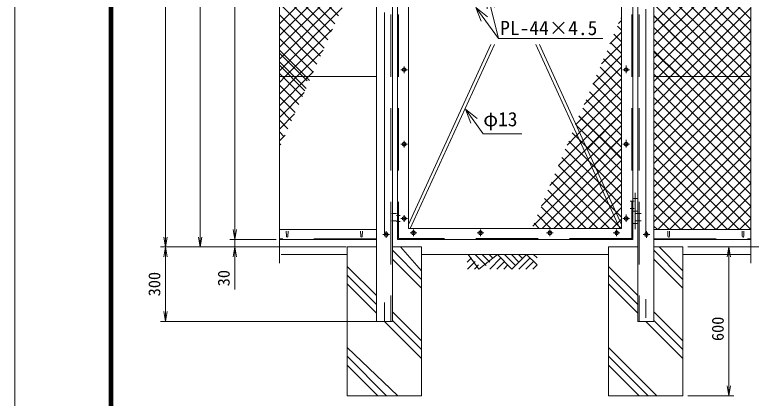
# Model space of a CAD drawing. Units: millimetres, scale not verified. Extents: x -5936 to 5936, y -4198 to 4198.
# Drawn here: x -5936 to -2963, y -1696 to -150 of the extents above; entities that cross this region are included whole.
import ezdxf
from ezdxf.enums import TextEntityAlignment as Align

# ---------------------------------------------------------------- set-up
doc = ezdxf.new("R2010")
doc.units = ezdxf.units.MM
doc.header["$LTSCALE"] = 30
doc.linetypes.add('USER2', pattern=[12.6, 8.4, -4.2])
doc.linetypes.add('USER3', pattern=[50.5, 30, -9, 2.5, -9])
for name, color, linetype, lineweight in [('0-1_27', 3, 'Continuous', 9), ('0-2_D-STR1', 1, 'Continuous', 9), ('0-3_D-STR-TXT', 7, 'Continuous', 9), ('0-5_D-STR4', 7, 'Continuous', 9), ('0-6_0', 7, 'Continuous', 9), ('0-7_22', 7, 'Continuous', 9), ('0-8_D-STR-DIM', 7, 'Continuous', 9), ('0-B_D-DCR-HCH', 7, 'Continuous', 9), ('0-C_1', 7, 'Continuous', 9), ('0-E_D-STR2', 7, 'Continuous', 9), ('0-F_D-TTL', 7, 'Continuous', 9)]:
    doc.layers.add(name, color=color, linetype=linetype, lineweight=lineweight)
doc.styles.add('ＭＳ ゴシック', font='')
doc.styles.get('ＭＳ ゴシック').set_extended_font_data('MS Gothic')

# ---------------------------------------------------------------- blocks, each defined once
blk = doc.blocks.new('G66')
at = {"layer": '0-7_22'}
for p, q in [((59839.3, 85697.5), (60263.6, 86121.8)), ((59839.3, 84849), (61112.1, 86121.8)), ((60687.9, 85697.5), (62036, 84349.4)), ((61112.1, 86121.8), (62884.6, 84349.4)), ((62111.4, 86121.8), (61611.8, 85622.2)), ((62959.9, 86121.8), (62036, 85197.9)), ((63808.4, 86121.8), (62460.3, 84773.6)), ((64657, 86121.8), (62884.6, 84349.4)), ((64232.7, 85697.6), (65580.8, 84349.4)), ((64657, 86121.8), (66879.4, 84349.4)), ((65656.2, 86121.8), (65156.6, 85622.2)), ((66504.8, 86121.8), (65580.9, 85197.9)), ((67353.3, 86121.8), (66005.1, 84773.7)), ((68201.8, 86121.8), (66879.4, 84349.4)), ((68301.7, 85173.4), (67777.5, 85697.5)), ((59839.3, 84849), (60339, 84349.4)), ((60263.6, 85273.3), (61187.5, 84349.4)), ((63384.2, 84849), (63883.8, 84349.4)), ((63808.5, 85273.3), (64732.3, 84349.4)), ((67428.6, 84349.4), (66929, 84849)), ((68277.2, 84349.4), (67353.3, 85273.3))]:
    blk.add_line(p, q, dxfattribs=at)
blk = doc.blocks.new('_OPEN')
at = {"layer": '0-6_0'}
blk.add_line((-30, 5), (0, 0), dxfattribs=at)
blk.add_lwpolyline([(-30, -5), (0, 0), (-30, 0)], dxfattribs=at)
blk = doc.blocks.new('G67')
at = {"layer": '0-C_1'}
for q in [(57817.4, 102563.8), (57061, 102019.7), (58579.9, 100706)]:
    blk.add_line((56424, 103703.2), q, dxfattribs=at)
blk = doc.blocks.new('G68')
at = {"layer": '0-C_1'}
for q in [(59710.6, 114873.8), (58958.7, 114323.6), (61042.4, 112264.8)]:
    blk.add_line((58308, 116001.8), q, dxfattribs=at)
blk = doc.blocks.new('G69')
at = {"layer": '0-C_1'}
for q in [(59679.9, 115822.1), (60584.3, 116046.5), (61042.4, 112264.8)]:
    blk.add_line((59713.5, 117621.8), q, dxfattribs=at)

msp = doc.modelspace()

# ---------------------------------------------------------------- linework, layer by layer
at = {"layer": '0-1_27'}
for p, q in [((-3421.44, -891.2), (-3441.44, -891.2)), ((-3421.44, -941.2), (-3441.44, -941.2)), ((-3421.44, -991.2), (-3441.44, -991.2))]:
    msp.add_line(p, q, dxfattribs=at)
at = {"layer": '0-1_27', "linetype": 'USER3'}
msp.add_line((-3431.44, -868.37), (-3431.44, -1014.81), dxfattribs=at)
at = {"layer": '0-2_D-STR1', "linetype": 'USER3'}
for p, q in [((-4443.94, 1375.11), (-4443.94, -1443.44)), ((-3388.94, 1388.33), (-3388.94, -1443.44)), ((-3468.44, -384.63), (-3468.44, -354.5)), ((-4377.87, -371.2), (-4350.99, -371.2)), ((-4364.44, -384.63), (-4364.44, -357.75)), ((-3455, -371.2), (-3481.89, -371.2)), ((-4377.87, -671.2), (-4350.99, -671.2)), ((-4364.44, -684.63), (-4364.44, -657.75)), ((-3455, -671.2), (-3481.89, -671.2)), ((-3468.44, -684.63), (-3468.44, -654.5)), ((-4377.87, -971.2), (-4350.99, -971.2)), ((-4364.44, -984.63), (-4364.44, -957.75)), ((-3455, -971.2), (-3481.89, -971.2)), ((-3468.44, -984.63), (-3468.44, -954.5)), ((-4423, -1036.2), (-4449.89, -1036.2)), ((-4436.44, -1022.77), (-4436.44, -1049.65)), ((-4313, -1029.2), (-4339.89, -1029.2)), ((-4326.44, -1015.77), (-4326.44, -1042.65)), ((-4069.87, -1029.2), (-4042.99, -1029.2)), ((-4056.44, -1015.77), (-4056.44, -1042.65)), ((-3789.87, -1029.2), (-3762.99, -1029.2)), ((-3776.44, -1015.77), (-3776.44, -1042.65)), ((-3519.87, -1029.2), (-3492.99, -1029.2)), ((-3506.44, -1015.77), (-3506.44, -1042.65)), ((-3399.87, -1036.2), (-3372.99, -1036.2)), ((-3386.44, -1022.77), (-3386.44, -1049.65))]:
    msp.add_line(p, q, dxfattribs=at)
at = {"layer": '0-2_D-STR1'}
for p, q in [((-4476.44, 1364.01), (-4476.44, -1386.2)), ((-4411.44, 1363.79), (-4411.44, -1386.2)), ((-4391.44, 1363.51), (-4391.44, -1056.2)), ((-4346.44, 1363.51), (-4346.44, -1011.2)), ((-3486.44, 1363.51), (-3486.44, -1011.2)), ((-3441.44, 1363.51), (-3441.44, -1056.2)), ((-3421.44, 1363.79), (-3421.44, -1386.2)), ((-3356.44, 1364.01), (-3356.44, -1386.2)), ((-4867.92, -116.21), (-4867.92, -1151.88)), ((-2964.95, -116.21), (-2964.95, -1151.88)), ((-4014.37, -269.66), (-4346.44, -995.57)), ((-4000.07, -269.66), (-4339.29, -1011.2)), ((-3493.58, -1011.2), (-3832.8, -269.66)), ((-3486.44, -995.57), (-3818.51, -269.66)), ((-4476.44, -399.2), (-4867.92, -399.2)), ((-3356.44, -399.2), (-2964.95, -399.2)), ((-3436.2, -901.2), (-3452.22, -901.2)), ((-4413.96, -951.2), (-4394.79, -951.2)), ((-3435.71, -931.2), (-3452.22, -931.2)), ((-3407.94, -951.2), (-3429.88, -951.2)), ((-4395.15, -959.2), (-4380.37, -959.2)), ((-4414.02, -981.2), (-4394.79, -981.2)), ((-4395.15, -983.2), (-4380.37, -983.2)), ((-3407.45, -981.2), (-3428.9, -981.2)), ((-4476.44, -1016.2), (-4867.92, -1016.2)), ((-4840.19, -1022.7), (-4839.44, -1043.2)), ((-4832.69, -1022.7), (-4833.44, -1043.2)), ((-4540.19, -1022.7), (-4539.44, -1043.2)), ((-4532.69, -1022.7), (-4533.44, -1043.2)), ((-3486.44, -1011.2), (-4346.44, -1011.2)), ((-3356.44, -1016.2), (-2964.95, -1016.2)), ((-3300.19, -1022.7), (-3299.44, -1043.2)), ((-3292.69, -1022.7), (-3293.44, -1043.2)), ((-3000.19, -1022.7), (-2999.44, -1043.2)), ((-2992.69, -1022.7), (-2993.44, -1043.2)), ((-4476.44, -1056.2), (-4867.92, -1056.2)), ((-3441.44, -1056.2), (-4391.44, -1056.2)), ((-3356.44, -1056.2), (-2964.95, -1056.2)), ((-4411.44, -1386.2), (-4476.44, -1386.2)), ((-3421.44, -1386.2), (-3356.44, -1386.2))]:
    msp.add_line(p, q, dxfattribs=at)
at = {"layer": '0-2_D-STR1', "linetype": 'USER2'}
for p, q in [((-4417.44, 1363.79), (-4417.44, -1386.2)), ((-4387.44, 1363.79), (-4387.44, -1052.2)), ((-3445.44, 1363.79), (-3445.44, -1052.2)), ((-3415.44, 1363.79), (-3415.44, -1386.2)), ((-4476.44, -1053.2), (-4867.92, -1053.2)), ((-3445.44, -1052.2), (-4387.44, -1052.2)), ((-3356.44, -1053.2), (-2964.95, -1053.2))]:
    msp.add_line(p, q, dxfattribs=at)
at = {"layer": '0-2_D-STR1'}
for points in [[(-4364.44, -363.36), (-4357.65, -367.28), (-4357.65, -375.12), (-4364.44, -379.04), (-4371.23, -375.12), (-4371.23, -367.28)], [(-3468.44, -363.36), (-3475.23, -367.28), (-3475.23, -375.12), (-3468.44, -379.04), (-3461.65, -375.12), (-3461.65, -367.28)], [(-4364.44, -663.36), (-4357.65, -667.28), (-4357.65, -675.12), (-4364.44, -679.04), (-4371.23, -675.12), (-4371.23, -667.28)], [(-3468.44, -663.36), (-3475.23, -667.28), (-3475.23, -675.12), (-3468.44, -679.04), (-3461.65, -675.12), (-3461.65, -667.28)], [(-4364.44, -963.36), (-4357.65, -967.28), (-4357.65, -975.12), (-4364.44, -979.04), (-4371.23, -975.12), (-4371.23, -967.28)], [(-3468.44, -963.36), (-3475.23, -967.28), (-3475.23, -975.12), (-3468.44, -979.04), (-3461.65, -975.12), (-3461.65, -967.28)], [(-4444.28, -1036.2), (-4440.36, -1042.99), (-4432.52, -1042.99), (-4428.6, -1036.2), (-4432.52, -1029.41), (-4440.36, -1029.41)], [(-4334.28, -1029.2), (-4330.36, -1035.99), (-4322.52, -1035.99), (-4318.6, -1029.2), (-4322.52, -1022.41), (-4330.36, -1022.41)], [(-4048.6, -1029.2), (-4052.52, -1035.99), (-4060.36, -1035.99), (-4064.28, -1029.2), (-4060.36, -1022.41), (-4052.52, -1022.41)], [(-3768.6, -1029.2), (-3772.52, -1035.99), (-3780.36, -1035.99), (-3784.28, -1029.2), (-3780.36, -1022.41), (-3772.52, -1022.41)], [(-3498.6, -1029.2), (-3502.52, -1035.99), (-3510.36, -1035.99), (-3514.28, -1029.2), (-3510.36, -1022.41), (-3502.52, -1022.41)], [(-3378.6, -1036.2), (-3382.52, -1042.99), (-3390.36, -1042.99), (-3394.28, -1036.2), (-3390.36, -1029.41), (-3382.52, -1029.41)]]:
    msp.add_lwpolyline(points, close=True, dxfattribs=at)
for centre in [(-4364.44, -371.2), (-3468.44, -371.2), (-4364.44, -671.2), (-3468.44, -671.2), (-4364.44, -971.2), (-3468.44, -971.2), (-4436.44, -1036.2), (-4326.44, -1029.2), (-4056.44, -1029.2), (-3776.44, -1029.2), (-3506.44, -1029.2), (-3386.44, -1036.2)]:
    msp.add_circle(centre, 6.8, dxfattribs=at)
for centre in [(-4836.44, -1043.2), (-4536.44, -1043.2), (-3296.44, -1043.2), (-2996.44, -1043.2)]:
    msp.add_arc(centre, 3, 180, 0, dxfattribs=at)
at = {"layer": '0-3_D-STR-TXT'}
for p, q in [((-3983.81, -244.77), (-3561.78, -244.77)), ((-4044.68, -630.06), (-3889.8, -630.06))]:
    msp.add_line(p, q, dxfattribs=at)
at = {"layer": '0-5_D-STR4'}
for p, q in [((-4593.94, -1086.2), (-4593.94, -1686.2)), ((-4593.94, -1086.2), (-4476.44, -1086.2)), ((-4411.44, -1086.2), (-4293.94, -1086.2)), ((-4293.94, -1086.2), (-4293.94, -1686.2)), ((-3538.94, -1086.2), (-3538.94, -1686.2)), ((-3421.44, -1086.2), (-3538.94, -1086.2)), ((-3238.94, -1086.2), (-3356.44, -1086.2)), ((-3238.94, -1086.2), (-3238.94, -1686.2)), ((-4593.94, -1116.2), (-4860.25, -1116.2)), ((-3538.94, -1116.2), (-4293.94, -1116.2)), ((-3238.94, -1116.2), (-2964.95, -1116.2)), ((-4593.94, -1686.2), (-4293.94, -1686.2)), ((-3238.94, -1686.2), (-3538.94, -1686.2))]:
    msp.add_line(p, q, dxfattribs=at)
at = {"layer": '0-8_D-STR-DIM'}
for p, q in [((-5327.21, 1323.51), (-5327.21, -1046.2)), ((-5187.21, -1046.2), (-5187.21, 873.8)), ((-5047.21, -1016.2), (-5047.21, 873.8)), ((-5047.21, -1016.2), (-5047.21, -976.2)), ((-4880.25, -1056.2), (-5067.21, -1056.2)), ((-4880.25, -1056.2), (-5067.21, -1056.2)), ((-5047.21, -1056.2), (-5047.21, -1086.2)), ((-4598.77, -1086.2), (-5347.21, -1086.2)), ((-4598.77, -1086.2), (-5347.21, -1086.2)), ((-4598.77, -1086.2), (-5207.21, -1086.2)), ((-4598.77, -1086.2), (-5067.21, -1086.2)), ((-3218.94, -1086.2), (-3033.11, -1086.2)), ((-3218.94, -1086.2), (-2529.36, -1086.2)), ((-5327.21, -1346.2), (-5327.21, -1126.2)), ((-5047.21, -1126.2), (-5047.21, -1257.84)), ((-3053.11, -1126.2), (-3053.11, -1646.2)), ((-4473.77, -1386.2), (-5347.21, -1386.2)), ((-3218.94, -1686.2), (-3033.11, -1686.2))]:
    msp.add_line(p, q, dxfattribs=at)
at = {"layer": '0-B_D-DCR-HCH'}
for p, q in [((-4293.94, -1217.11), (-4411.44, -1099.61)), ((-4293.94, -1181.75), (-4379.49, -1086.2)), ((-3238.94, -1217.11), (-3356.44, -1099.61)), ((-3238.94, -1181.75), (-3334.49, -1086.2)), ((-4293.94, -1252.46), (-4411.44, -1134.96)), ((-3238.94, -1252.46), (-3356.44, -1134.96)), ((-4476.44, -1282.1), (-4593.94, -1164.6)), ((-3421.44, -1282.1), (-3538.94, -1164.6)), ((-4476.44, -1317.45), (-4593.94, -1199.95)), ((-3421.44, -1317.45), (-3538.94, -1199.95)), ((-4476.44, -1352.81), (-4593.94, -1235.31)), ((-3421.44, -1352.81), (-3538.94, -1235.31)), ((-4293.94, -1464.6), (-4411.44, -1347.1)), ((-3238.94, -1464.6), (-3356.44, -1347.1)), ((-4293.94, -1535.31), (-4443.04, -1386.2)), ((-4293.94, -1499.95), (-4411.44, -1382.45)), ((-3238.94, -1535.31), (-3388.04, -1386.2)), ((-3238.94, -1499.95), (-3356.44, -1382.45)), ((-4389.5, -1686.2), (-4593.94, -1491.76)), ((-3344.5, -1686.2), (-3538.94, -1491.76)), ((-4434.85, -1686.2), (-4593.94, -1527.11)), ((-3379.85, -1686.2), (-3538.94, -1527.11)), ((-4470.21, -1686.2), (-4593.94, -1562.47)), ((-3415.21, -1686.2), (-3538.94, -1562.47))]:
    msp.add_line(p, q, dxfattribs=at)
at = {"layer": '0-E_D-STR2'}
for p, q in [((-4867.92, -186.64), (-4476.44, 204.84)), ((-3356.44, -183.65), (-2964.95, 207.83)), ((-2964.95, -167.8), (-3335.03, 202.27)), ((-3356.44, -230.79), (-2964.95, 160.69)), ((-2964.95, -214.94), (-3349.05, 169.15)), ((-4867.92, -233.78), (-4499.76, 134.38)), ((-2964.95, -262.09), (-3356.44, 129.4)), ((-3356.44, -277.93), (-2964.95, 113.55)), ((-4628.94, -153.73), (-4867.92, 85.25)), ((-2964.95, -309.23), (-3356.44, 82.26)), ((-3356.44, -325.07), (-2964.95, 66.41)), ((-4867.92, -280.92), (-4538.07, 48.92)), ((-4643.53, -186.28), (-4867.92, 38.1)), ((-2964.95, -356.37), (-3356.44, 35.12)), ((-3356.44, -372.22), (-2964.95, 19.27)), ((-4658.13, -218.83), (-4867.92, -9.04)), ((-2969.26, -399.2), (-3356.44, -12.02)), ((-3336.28, -399.2), (-2964.95, -27.87)), ((-4672.72, -251.38), (-4894.04, -30.05)), ((-4867.92, -328.06), (-4576.39, -36.53)), ((-3016.4, -399.2), (-3356.44, -59.16)), ((-4687.31, -283.92), (-4855.02, -116.21)), ((-3063.54, -399.2), (-3356.44, -106.3)), ((-3289.14, -399.2), (-2989.36, -99.42)), ((-4867.92, -375.2), (-4614.71, -121.99)), ((-3242, -399.2), (-2964.95, -122.15)), ((-4701.91, -316.47), (-4867.92, -150.46)), ((-3498.87, -184.67), (-3486.44, -172.23)), ((-3486.44, -164.87), (-3489.28, -162.02)), ((-3109.56, -399.2), (-3356.44, -153.13)), ((-3110.68, -399.2), (-3356.44, -153.45)), ((-3194.86, -399.2), (-2964.95, -169.29)), ((-4716.5, -349.02), (-4867.92, -197.6)), ((-3486.44, -212.01), (-3503.31, -195.14)), ((-3157.71, -399.2), (-3356.44, -200.5)), ((-3157.82, -399.2), (-3356.44, -200.59)), ((-3533.49, -266.43), (-3486.44, -219.37)), ((-3486.44, -259.15), (-3517.33, -228.25)), ((-3147.72, -399.2), (-2964.95, -216.43)), ((-4731.09, -381.56), (-4867.92, -244.74)), ((-3568.12, -348.19), (-3486.44, -266.51)), ((-3486.44, -306.29), (-3531.35, -261.37)), ((-3204.96, -399.2), (-3356.44, -247.73)), ((-3100.58, -399.2), (-2964.95, -263.58)), ((-3486.44, -353.43), (-3545.38, -294.49)), ((-3252.1, -399.2), (-3356.44, -294.87)), ((-4867.92, -303.93), (-4756.24, -416.55)), ((-3602.74, -429.96), (-3486.44, -313.65)), ((-3253.24, -399.2), (-3356.44, -299.14)), ((-3053.44, -399.2), (-2964.95, -310.72)), ((-4867.92, -352.86), (-4764.78, -456.94)), ((-3486.44, -400.57), (-3559.4, -327.61)), ((-3299.24, -399.2), (-3356.44, -342.01)), ((-3299.84, -399.2), (-3356.44, -342.63)), ((-3637.36, -511.72), (-3486.44, -360.79)), ((-3486.44, -447.71), (-3573.42, -360.72)), ((-3006.3, -399.2), (-2964.95, -357.86)), ((-3669.75, -591.24), (-3486.44, -407.93)), ((-3486.44, -494.85), (-3587.45, -393.84)), ((-3346.39, -399.2), (-3356.44, -389.15)), ((-3356.44, -749.34), (-3006.3, -399.2)), ((-3356.44, -702.2), (-3053.44, -399.2)), ((-3356.44, -655.06), (-3100.58, -399.2)), ((-3356.44, -607.92), (-3147.72, -399.2)), ((-3356.44, -560.78), (-3194.86, -399.2)), ((-3356.44, -513.64), (-3242, -399.2)), ((-3356.44, -466.5), (-3289.14, -399.2)), ((-3356.44, -419.36), (-3336.28, -399.2)), ((-3356.44, -796.48), (-2964.95, -405)), ((-2964.95, -780.63), (-3346.39, -399.2)), ((-2964.95, -733.49), (-3299.24, -399.2)), ((-2964.95, -686.35), (-3252.1, -399.2)), ((-2964.95, -639.21), (-3204.96, -399.2)), ((-2964.95, -592.07), (-3157.82, -399.2)), ((-2964.95, -544.93), (-3110.68, -399.2)), ((-2964.95, -497.79), (-3063.54, -399.2)), ((-2964.95, -450.65), (-3016.4, -399.2)), ((-2964.95, -403.51), (-2969.26, -399.2)), ((-4789.47, -511.75), (-4867.92, -433.3)), ((-3486.44, -541.99), (-3601.47, -426.96)), ((-2964.95, -827.77), (-3356.44, -436.29)), ((-4867.92, -563.77), (-4767.98, -463.82)), ((-3486.44, -589.13), (-3615.49, -460.07)), ((-3356.44, -843.62), (-2964.95, -452.14)), ((-4804.06, -544.3), (-4867.92, -480.44)), ((-3486.44, -636.27), (-3629.52, -493.19)), ((-2964.95, -874.91), (-3356.44, -483.43)), ((-3356.44, -890.76), (-2964.95, -499.28)), ((-4818.65, -576.85), (-4867.92, -527.58)), ((-3486.44, -683.41), (-3643.54, -526.31)), ((-2964.95, -922.05), (-3356.44, -530.57)), ((-4867.92, -610.91), (-4806.29, -549.28)), ((-3658.51, -557.49), (-3486.44, -728.36)), ((-3486.44, -730.55), (-3657.56, -559.43)), ((-3625.36, -688.28), (-3486.44, -549.36)), ((-3625.36, -691.88), (-3486.44, -549.62)), ((-3356.44, -937.9), (-2964.95, -546.42)), ((-4833.25, -609.39), (-4867.92, -574.72)), ((-3671.98, -593.48), (-3669.75, -591.24)), ((-3667.1, -597.03), (-3671.59, -592.54)), ((-2964.95, -969.19), (-3356.44, -577.71)), ((-3356.44, -985.04), (-2964.95, -593.56)), ((-4847.84, -641.94), (-4867.92, -621.86)), ((-3486.44, -777.69), (-3667.1, -597.03)), ((-3610.56, -720.62), (-3486.44, -596.5)), ((-4867.92, -658.05), (-4844.61, -634.74)), ((-3706.6, -675.24), (-3667.02, -635.66)), ((-3596.45, -755.07), (-3486.44, -644.37)), ((-3595.77, -752.97), (-3486.44, -643.64)), ((-2965.09, -1016.2), (-3356.44, -624.85)), ((-3340.45, -1016.2), (-2964.95, -640.7)), ((-4862.43, -674.49), (-4867.92, -669)), ((-3741.23, -757), (-3652.23, -668.01)), ((-3012.23, -1016.2), (-3356.44, -671.99)), ((-3775.85, -838.77), (-3637.43, -700.35)), ((-3580.29, -825.26), (-3713.66, -691.9)), ((-3637.43, -700.35), (-3625.36, -688.28)), ((-3486.44, -824.83), (-3627.35, -683.92)), ((-3580.97, -785.31), (-3486.44, -690.78)), ((-3293.31, -1016.2), (-2964.95, -687.84)), ((-3810.47, -920.53), (-3622.63, -732.69)), ((-3540.55, -912.15), (-3727.68, -725.01)), ((-3622.63, -732.69), (-3610.56, -720.62)), ((-3566.17, -817.66), (-3486.44, -737.92)), ((-3059.37, -1016.2), (-3356.44, -719.13)), ((-3246.17, -1016.2), (-2964.95, -734.98)), ((-3845.09, -1002.29), (-3607.84, -765.04)), ((-3500.8, -999.03), (-3741.7, -758.13)), ((-3607.84, -765.04), (-3595.77, -752.97)), ((-3486.44, -871.97), (-3587.61, -770.8)), ((-3106.51, -1016.2), (-3356.44, -766.27)), ((-3806.86, -1011.2), (-3593.04, -797.38)), ((-3535.77, -1011.2), (-3755.73, -791.25)), ((-3593.04, -797.38), (-3580.97, -785.31)), ((-3551.38, -850), (-3486.44, -785.06)), ((-3199.03, -1016.2), (-2964.95, -782.12)), ((-3582.91, -1011.2), (-3769.75, -824.36)), ((-3759.72, -1011.2), (-3578.25, -829.73)), ((-3547.86, -857.69), (-3580.29, -825.26)), ((-3578.25, -829.73), (-3566.17, -817.66)), ((-3536.58, -882.35), (-3486.44, -832.2)), ((-3153.65, -1016.2), (-3356.44, -813.41)), ((-3151.89, -1016.2), (-2964.95, -829.26)), ((-3630.05, -1011.2), (-3783.77, -857.48)), ((-3712.58, -1011.2), (-3563.45, -862.07)), ((-3563.45, -862.07), (-3551.38, -850)), ((-3486.44, -919.11), (-3547.86, -857.69)), ((-3200.79, -1016.2), (-3356.44, -860.55)), ((-3677.19, -1011.2), (-3797.8, -890.6)), ((-3548.66, -894.42), (-3536.58, -882.35)), ((-3521.79, -914.69), (-3486.44, -879.34)), ((-3104.75, -1016.2), (-2964.95, -876.4)), ((-3665.44, -1011.2), (-3548.66, -894.42)), ((-3508.12, -944.57), (-3540.55, -912.15)), ((-3533.86, -926.76), (-3521.79, -914.69)), ((-3247.93, -1016.2), (-3356.44, -907.69)), ((-3724.33, -1011.2), (-3811.82, -923.72)), ((-3618.3, -1011.2), (-3533.86, -926.76)), ((-3486.44, -966.25), (-3508.12, -944.57)), ((-3057.61, -1016.2), (-2964.95, -923.54)), ((-3771.47, -1011.2), (-3825.84, -956.83)), ((-3571.16, -1011.2), (-3519.06, -959.11)), ((-3295.07, -1016.2), (-3356.44, -954.83)), ((-3010.47, -1016.2), (-2964.95, -970.68)), ((-3818.62, -1011.2), (-3839.86, -989.95)), ((-3524.02, -1011.2), (-3504.27, -991.45)), ((-3488.63, -1011.2), (-3500.8, -999.03)), ((-3342.21, -1016.2), (-3356.44, -1001.97))]:
    msp.add_line(p, q, dxfattribs=at)
for points in [[(-4867.92, -422.34), (-4844.77, -399.2), (-4653.03, -207.45)], [(-4745.69, -414.11), (-4760.6, -399.2), (-4867.92, -291.88)], [(-4867.92, -469.48), (-4797.63, -399.2), (-4691.34, -292.91)], [(-4760.28, -446.66), (-4807.74, -399.2), (-4867.92, -339.02)], [(-4867.92, -516.62), (-4750.49, -399.2), (-4729.66, -378.37)], [(-4774.87, -479.2), (-4854.88, -399.2), (-4867.92, -386.16)], [(-3667.02, -635.66), (-3654.95, -623.59), (-3486.44, -455.07)], [(-3652.23, -668.01), (-3640.15, -655.93), (-3486.44, -502.22)], [(-3627.35, -683.92), (-3659.78, -651.49), (-3685.61, -625.66)], [(-3587.61, -770.8), (-3620.04, -738.37), (-3699.63, -658.78)], [(-3519.06, -959.11), (-3506.99, -947.03), (-3486.44, -926.48)], [(-3504.27, -991.45), (-3492.2, -979.38), (-3486.44, -973.62)]]:
    msp.add_lwpolyline(points, dxfattribs=at)
at = {"layer": '0-F_D-TTL', "color": 2, "lineweight": 18}
msp.add_lwpolyline([(-5936, 4197.6), (5936, 4197.6), (5936, -4197.6), (-5936, -4197.6)], close=True, dxfattribs=at)
at = {"layer": '0-F_D-TTL'}
for points in [[(-5554.4, 3886.67), (5554.4, 3886.67), (5554.4, -3886.67), (-5554.4, -3886.67)], [(-5550.87, 3883.13), (5550.87, 3883.13), (5550.87, -3883.13), (-5550.87, -3883.13)], [(-5547.33, 3879.6), (5547.33, 3879.6), (5547.33, -3879.6), (-5547.33, -3879.6)], [(-5543.8, 3876.07), (5543.8, 3876.07), (5543.8, -3876.07), (-5543.8, -3876.07)], [(-5540.27, 3872.53), (5540.27, 3872.53), (5540.27, -3872.53), (-5540.27, -3872.53)]]:
    msp.add_lwpolyline(points, close=True, dxfattribs=at)

# ---------------------------------------------------------------- block references
at = {"layer": '0-3_D-STR-TXT', "xscale": 0.03333333, "yscale": 0.03333333}
for name, p in [('G69', (-6018.56, -3986.93)), ('G68', (-6018.56, -3986.93)), ('G67', (-5997.34, -3986.93))]:
    msp.add_blockref(name, p, dxfattribs=at)
at = {"layer": '0-6_0', "xscale": -0.03333333, "yscale": 0.03333333}
msp.add_blockref('G66', (-1832.84, -3986.93), dxfattribs=at)
at = {"layer": '0-8_D-STR-DIM', "xscale": 1.333333, "yscale": 1.333333}
for p, rotation in [((-5047.21, -1056.2), 270), ((-5047.21, -1056.2), 270), ((-5327.21, -1086.2), 270), ((-5187.21, -1086.2), 270), ((-5327.21, -1086.2), 90), ((-5047.21, -1086.2), 90), ((-3053.11, -1086.2), 90), ((-5327.21, -1386.2), 270), ((-3053.11, -1686.2), 270)]:
    msp.add_blockref('_OPEN', p, dxfattribs=dict(at, rotation=rotation))

# ---------------------------------------------------------------- texts
at = {"layer": '0-3_D-STR-TXT', "style": 'ＭＳ ゴシック'}
for s, p in [('PL-44×4.5', (-3976.42, -249.06)), ('φ13', (-4044.68, -616.76))]:
    msp.add_text(s, height=57.62, dxfattribs=at).set_placement(p, align=Align.BOTTOM_LEFT)
at = {"layer": '0-8_D-STR-DIM', "style": 'ＭＳ ゴシック'}
for s, p in [('30', (-5053.95, -1244.65)), ('300', (-5333.95, -1285.07)), ('600', (-3059.86, -1465.45))]:
    msp.add_text(s, height=48.17, rotation=90, dxfattribs=at).set_placement(p, align=Align.BOTTOM_LEFT)

doc.saveas('drawing.dxf')
